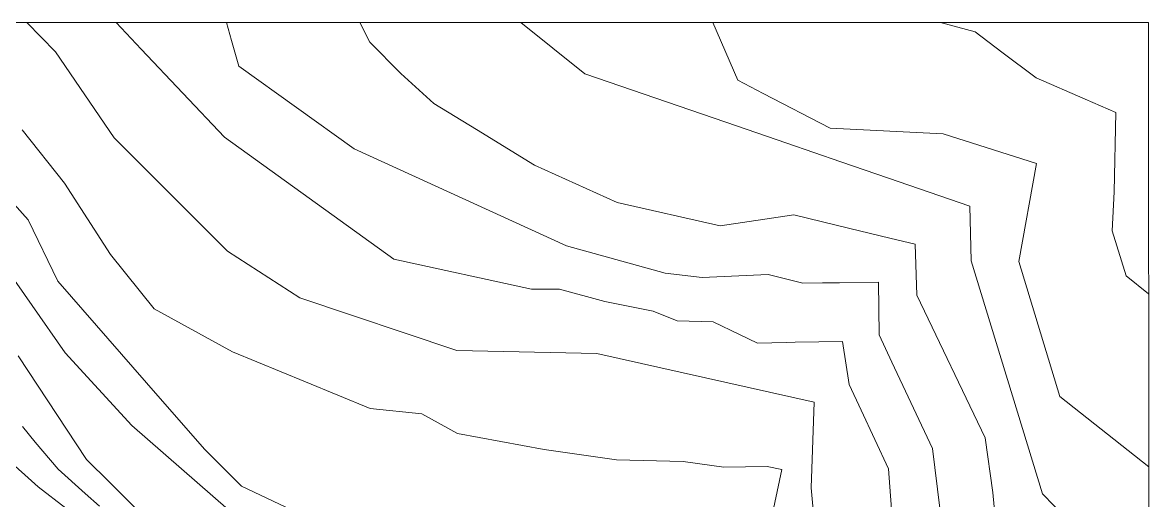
# Model space of a CAD drawing. Header units: millimetres. Extents: x 2695 to 3468, y 1447 to 2202.
# Drawn here: x 3230.4 to 3468.3, y 2101.6 to 2202.4 of the extents above; entities that cross this region are included whole.
import ezdxf

# ---------------------------------------------------------------- set-up
doc = ezdxf.new("R2010")
doc.units = ezdxf.units.MM
doc.layers.add('01_Fina', color=7, linetype='Continuous')

msp = doc.modelspace()

# ---------------------------------------------------------------- linework, layer by layer
at = {"layer": '01_Fina', "color": 252, "lineweight": 9, "true_color": 0x939598}
for points in [[(2729.2, 1564.62), (3468.29, 1564.62), (3467.85, 2202.43), (2728.76, 2202.43), (2729.2, 1584.57)], [(3467.99, 2008.01), (3452.99, 2006.76), (3430.1, 2022), (3399.14, 2078.03), (3396.72, 2104.28), (3397.34, 2122.32), (3351.53, 2132.63), (3321.97, 2133.27), (3288.9, 2144.39), (3273.64, 2154.23), (3249.72, 2178.14), (3237.35, 2196.28), (3231.31, 2202.43)], [(3413.98, 2095.99), (3413.02, 2108.32), (3407.27, 2120.7), (3404.76, 2126.1), (3403.33, 2135.17), (3393.38, 2134.98), (3391.49, 2134.94), (3385.4, 2134.82), (3381.62, 2136.63), (3376.07, 2139.29), (3368.5, 2139.53), (3363.43, 2141.57), (3353.25, 2143.57), (3343.66, 2146.19), (3337.74, 2146.19), (3308.72, 2152.49), (3273.02, 2178.23), (3255.44, 2196.83), (3250.15, 2202.43)], [(3467.97, 2035.86), (3461.25, 2039.13), (3444.04, 2047.49), (3438.06, 2060.62), (3434.21, 2069.06), (3425.98, 2082.81), (3422.3, 2112.61), (3413.77, 2130.79), (3411.07, 2136.54), (3410.95, 2147.64), (3402.68, 2147.55), (3399.14, 2147.51), (3394.99, 2147.46), (3387.67, 2149.32), (3373.72, 2148.62), (3365.91, 2149.59), (3345.13, 2155.32), (3312.52, 2170.26), (3300.38, 2175.82), (3276.05, 2193.22), (3274.5, 2198.66), (3273.43, 2202.43)], [(3467.96, 2054.72), (3466.23, 2055.1), (3458.53, 2059.02), (3449.23, 2066.84), (3439.56, 2077.23), (3436.5, 2087.43), (3435.03, 2103.32), (3433.44, 2114.82), (3419.04, 2144.91), (3418.66, 2155.66), (3413.36, 2156.94), (3404.88, 2159), (3393.09, 2161.86), (3377.57, 2159.55), (3355.79, 2164.44), (3338.42, 2172.38), (3326.18, 2179.84), (3317.12, 2185.37), (3310.16, 2191.7), (3303.67, 2198.31), (3301.57, 2202.43)], [(3467.93, 2086.02), (3455.39, 2092.88), (3445.56, 2103.03), (3430.5, 2152.18), (3430.17, 2163.73), (3413.06, 2169.61), (3402.99, 2173.06), (3391.58, 2176.98), (3378.71, 2181.4), (3348.98, 2191.61), (3335.53, 2202.43)], [(3467.92, 2108.68), (3449.16, 2123.54), (3440.52, 2152), (3444.25, 2172.72), (3424.6, 2178.94), (3400.71, 2180.14), (3386.58, 2187.5), (3381.26, 2190.27), (3376.02, 2202.43)], [(3467.89, 2145.18), (3463.15, 2148.97), (3460.23, 2158.47), (3460.62, 2166.69), (3460.96, 2183.46), (3454.55, 2186.25), (3444.18, 2190.74), (3436.94, 2196.22), (3431.32, 2200.47), (3424.02, 2202.43)], [(3386.32, 2088.22), (3390.56, 2108.12), (3387.49, 2108.77), (3378.33, 2108.65), (3369.73, 2109.84), (3355.71, 2110.22), (3340.42, 2112.37), (3322.14, 2115.71), (3314.62, 2119.89), (3303.7, 2121), (3290.08, 2126.61), (3274.71, 2132.94), (3258.19, 2142.01), (3248.96, 2153.53), (3239.29, 2168.57), (3230.33, 2179.8)], [(3289.93, 2098.31), (3276.62, 2104.64), (3268.79, 2112.43), (3256.56, 2126.43), (3237.82, 2147.89), (3231.6, 2160.79), (3218.54, 2175.38)], [(3284.29, 2090.47), (3253.48, 2117.45), (3239.43, 2132.77), (3225.4, 2152.75)], [(3262.39, 2091.83), (3248.8, 2105.39), (3243.93, 2110.26), (3229.51, 2132.15)], [(3246.62, 2100.4), (3243.61, 2103.1), (3237.91, 2108.2), (3233.1, 2113.9), (3230.4, 2117.21)], [(3239.56, 2100.02), (3233.67, 2104.49), (3226.71, 2110.77)]]:
    msp.add_lwpolyline(points, dxfattribs=at)

doc.saveas('drawing.dxf')
